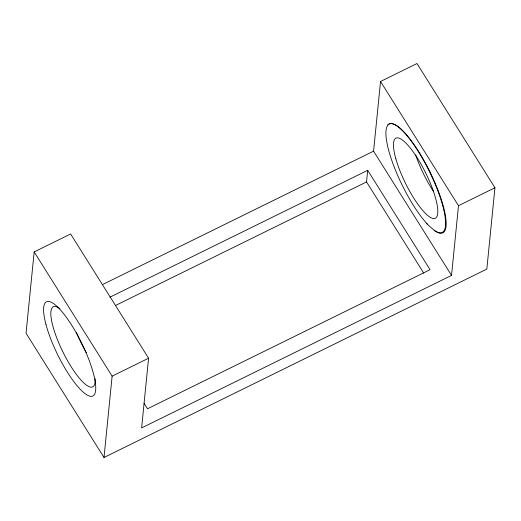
<?xml version="1.0" encoding="UTF-8"?>
<svg xmlns="http://www.w3.org/2000/svg" width="521" height="521" viewBox="0 0 521 521"><rect width="100%" height="100%" fill="white"/><g stroke="black" fill="none" stroke-linecap="round" stroke-linejoin="round"><path stroke-width="0.78" d="M34.165 251.923L26.05 333.245L104.005 457.477L486.835 269.077L494.95 187.755L416.995 63.523L380.532 81.471L373.577 151.168L451.531 275.401L141.627 427.917L148.583 358.214L70.628 233.981L34.165 251.923L112.126 376.155L104.005 457.477M423.742 273.095L366.537 181.94L367.696 170.321L109.964 297.159M451.531 275.401L458.493 205.697L380.532 81.471M102.318 284.668L373.577 151.168M115.375 305.547L366.537 181.94M112.126 376.155L148.583 358.214M458.493 205.697L494.95 187.755M367.696 170.321L430.066 269.709L147.502 408.764L144.063 403.28M95.154 381.32A44.637 11.325 63.8 0 1 62.435 350.965A44.637 11.325 63.8 0 1 59.915 308.738M95.148 378.663A44.637 11.325 63.8 0 1 95.18 380.708M86.317 352.671A44.637 11.325 63.8 0 1 76.476 332.672M389.545 123.783A60.39 15.324 63.8 0 1 433.726 180.774A60.39 15.324 63.8 0 1 436.989 231.943M436.435 231.669A60.39 15.324 63.8 0 1 434.058 230.217M427.585 224.447A60.39 15.324 63.8 0 1 426.458 223.229M387.832 124.845A60.39 15.324 63.8 0 1 388.927 124.037M433.518 191.513A44.637 11.325 63.8 0 1 415.673 154.965M435.361 231.226L428.718 225.586A60.651 15.389 63.8 0 1 385.898 133.129A60.651 15.389 63.8 0 1 428.816 169.572A60.651 15.389 63.8 0 1 435.361 231.226M46.004 324.648A52.51 13.325 63.8 0 0 91.012 396.37A52.51 13.325 63.8 0 0 71.983 325.658A52.51 13.325 63.8 0 0 46.004 324.648M395.843 158.768A44.637 11.325 63.8 0 0 434.188 218.553A44.637 11.325 63.8 0 0 416.859 157.277A44.637 11.325 63.8 0 0 395.843 158.768"/></g></svg>
